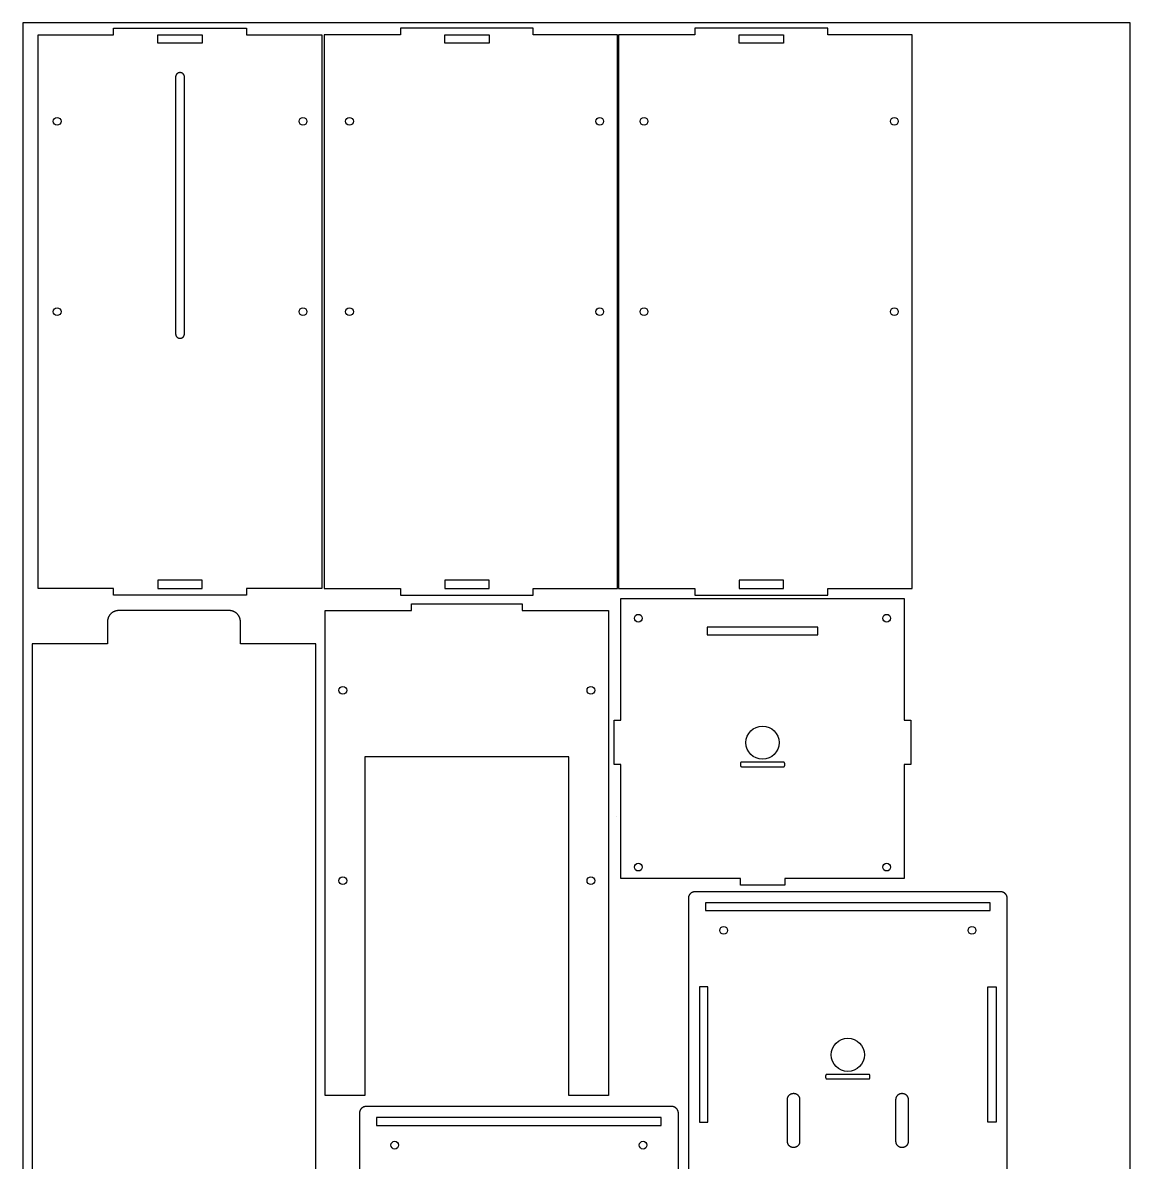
# Model space of a CAD drawing. Extents: x 401 to 901, y 2213 to 3013.
# Drawn here: x 401 to 901, y 2498 to 3013 of the extents above; entities that cross this region are included whole.
import ezdxf

# ---------------------------------------------------------------- set-up
doc = ezdxf.new("R2010")
doc.units = 0
doc.layers.add('CORTE_LASER$CORTE', color=7, linetype='CONTINUOUS')

msp = doc.modelspace()

# ---------------------------------------------------------------- linework, layer by layer
at = {"layer": 'CORTE_LASER$CORTE'}
for p, q in [((901, 3013), (401, 3013)), ((401, 3013), (401, 2213)), ((901, 2213), (901, 3013)), ((408, 2757.5), (408, 3007.5)), ((408, 3007.5), (442, 3007.5)), ((442, 3007.5), (442, 3010.5)), ((442, 3010.5), (502, 3010.5)), ((462, 3003.75), (462, 3007.5)), ((462, 3007.5), (482, 3007.5)), ((482, 3007.5), (482, 3003.75)), ((502, 3010.5), (502, 3007.5)), ((502, 3007.5), (536, 3007.5)), ((536, 3007.5), (536, 2757.5)), ((571.5, 3007.5), (537, 3007.5)), ((537, 3007.5), (537, 2757.5)), ((631.5, 3010.5), (571.5, 3010.5)), ((571.5, 3010.5), (571.5, 3007.5)), ((591.5, 3003.75), (591.5, 3007.5)), ((591.5, 3007.5), (611.5, 3007.5)), ((611.5, 3007.5), (611.5, 3003.75)), ((631.5, 3007.5), (631.5, 3010.5)), ((669.5, 3007.5), (631.5, 3007.5)), ((669.5, 2757.5), (669.5, 3007.5)), ((704.5, 3007.5), (670, 3007.5)), ((670, 3007.5), (670, 2757.5)), ((764.5, 3010.5), (704.5, 3010.5)), ((704.5, 3010.5), (704.5, 3007.5)), ((724.5, 3003.75), (724.5, 3007.5)), ((724.5, 3007.5), (744.5, 3007.5)), ((744.5, 3007.5), (744.5, 3003.75)), ((764.5, 3007.5), (764.5, 3010.5)), ((802.5, 3007.5), (764.5, 3007.5)), ((802.5, 2757.5), (802.5, 3007.5)), ((482, 3003.75), (462, 3003.75)), ((611.5, 3003.75), (591.5, 3003.75)), ((744.5, 3003.75), (724.5, 3003.75)), ((470.86, 2990.15), (470.82, 2990.12)), ((470.9, 2990.17), (470.86, 2990.15)), ((470.94, 2990.2), (470.9, 2990.17)), ((470.99, 2990.23), (470.94, 2990.2)), ((471.03, 2990.25), (470.99, 2990.23)), ((471.08, 2990.28), (471.03, 2990.25)), ((471.12, 2990.3), (471.08, 2990.28)), ((471.17, 2990.32), (471.12, 2990.3)), ((471.21, 2990.34), (471.17, 2990.32)), ((471.26, 2990.36), (471.21, 2990.34)), ((471.31, 2990.38), (471.26, 2990.36)), ((471.35, 2990.39), (471.31, 2990.38)), ((471.4, 2990.41), (471.35, 2990.39)), ((471.45, 2990.42), (471.4, 2990.41)), ((471.49, 2990.44), (471.45, 2990.42)), ((471.54, 2990.45), (471.49, 2990.44)), ((471.59, 2990.46), (471.54, 2990.45)), ((471.63, 2990.47), (471.59, 2990.46)), ((471.68, 2990.47), (471.63, 2990.47)), ((471.72, 2990.48), (471.68, 2990.47)), ((471.77, 2990.49), (471.72, 2990.48)), ((471.82, 2990.49), (471.77, 2990.49)), ((471.86, 2990.5), (471.82, 2990.49)), ((471.91, 2990.5), (471.86, 2990.5)), ((471.95, 2990.5), (471.91, 2990.5)), ((472, 2990.5), (471.95, 2990.5)), ((472.04, 2990.5), (472, 2990.5)), ((472.09, 2990.5), (472.04, 2990.5)), ((472.13, 2990.5), (472.09, 2990.5)), ((472.18, 2990.49), (472.13, 2990.5)), ((472.22, 2990.49), (472.18, 2990.49)), ((472.27, 2990.48), (472.22, 2990.49)), ((472.31, 2990.47), (472.27, 2990.48)), ((472.36, 2990.47), (472.31, 2990.47)), ((472.41, 2990.46), (472.36, 2990.47)), ((472.45, 2990.45), (472.41, 2990.46)), ((472.5, 2990.44), (472.45, 2990.45)), ((472.55, 2990.42), (472.5, 2990.44)), ((472.59, 2990.41), (472.55, 2990.42)), ((472.64, 2990.39), (472.59, 2990.41)), ((472.69, 2990.38), (472.64, 2990.39)), ((472.73, 2990.36), (472.69, 2990.38)), ((472.78, 2990.34), (472.73, 2990.36)), ((472.82, 2990.32), (472.78, 2990.34)), ((472.87, 2990.3), (472.82, 2990.32)), ((472.91, 2990.28), (472.87, 2990.3)), ((472.96, 2990.25), (472.91, 2990.28)), ((473, 2990.23), (472.96, 2990.25)), ((473.05, 2990.2), (473, 2990.23)), ((473.09, 2990.17), (473.05, 2990.2)), ((473.13, 2990.15), (473.09, 2990.17)), ((473.17, 2990.12), (473.13, 2990.15)), ((470.01, 2988.73), (470, 2988.68)), ((470, 2988.68), (470, 2988.63)), ((470, 2988.63), (470, 2988.59)), ((470, 2988.59), (470, 2988.54)), ((470, 2988.54), (470, 2988.5)), ((470, 2988.5), (470, 2872.5)), ((470.02, 2988.82), (470.01, 2988.77)), ((470.01, 2988.77), (470.01, 2988.73)), ((470.03, 2988.86), (470.02, 2988.82)), ((470.04, 2988.91), (470.03, 2988.86)), ((470.05, 2988.96), (470.04, 2988.91)), ((470.06, 2989), (470.05, 2988.96)), ((470.07, 2989.05), (470.06, 2989)), ((470.09, 2989.1), (470.07, 2989.05)), ((470.1, 2989.14), (470.09, 2989.1)), ((470.12, 2989.19), (470.1, 2989.14)), ((470.14, 2989.24), (470.12, 2989.19)), ((470.16, 2989.28), (470.14, 2989.24)), ((470.18, 2989.33), (470.16, 2989.28)), ((470.2, 2989.37), (470.18, 2989.33)), ((470.22, 2989.42), (470.2, 2989.37)), ((470.24, 2989.46), (470.22, 2989.42)), ((470.27, 2989.51), (470.24, 2989.46)), ((470.29, 2989.55), (470.27, 2989.51)), ((470.32, 2989.59), (470.29, 2989.55)), ((470.35, 2989.64), (470.32, 2989.59)), ((470.38, 2989.68), (470.35, 2989.64)), ((470.41, 2989.72), (470.38, 2989.68)), ((470.44, 2989.76), (470.41, 2989.72)), ((470.48, 2989.8), (470.44, 2989.76)), ((470.51, 2989.84), (470.48, 2989.8)), ((470.55, 2989.88), (470.51, 2989.84)), ((470.58, 2989.91), (470.55, 2989.88)), ((470.62, 2989.95), (470.58, 2989.91)), ((470.66, 2989.99), (470.62, 2989.95)), ((470.7, 2990.02), (470.66, 2989.99)), ((470.74, 2990.05), (470.7, 2990.02)), ((470.78, 2990.08), (470.74, 2990.05)), ((470.82, 2990.12), (470.78, 2990.08)), ((473.22, 2990.08), (473.17, 2990.12)), ((473.26, 2990.05), (473.22, 2990.08)), ((473.3, 2990.02), (473.26, 2990.05)), ((473.34, 2989.99), (473.3, 2990.02)), ((473.37, 2989.95), (473.34, 2989.99)), ((473.41, 2989.91), (473.37, 2989.95)), ((473.45, 2989.88), (473.41, 2989.91)), ((473.48, 2989.84), (473.45, 2989.88)), ((473.52, 2989.8), (473.48, 2989.84)), ((473.55, 2989.76), (473.52, 2989.8)), ((473.58, 2989.72), (473.55, 2989.76)), ((473.61, 2989.68), (473.58, 2989.72)), ((473.64, 2989.64), (473.61, 2989.68)), ((473.67, 2989.59), (473.64, 2989.64)), ((473.7, 2989.55), (473.67, 2989.59)), ((473.72, 2989.51), (473.7, 2989.55)), ((473.75, 2989.46), (473.72, 2989.51)), ((473.77, 2989.42), (473.75, 2989.46)), ((473.8, 2989.37), (473.77, 2989.42)), ((473.82, 2989.33), (473.8, 2989.37)), ((473.84, 2989.28), (473.82, 2989.33)), ((473.86, 2989.24), (473.84, 2989.28)), ((473.87, 2989.19), (473.86, 2989.24)), ((473.89, 2989.14), (473.87, 2989.19)), ((473.9, 2989.1), (473.89, 2989.14)), ((473.92, 2989.05), (473.9, 2989.1)), ((473.93, 2989), (473.92, 2989.05)), ((473.94, 2988.96), (473.93, 2989)), ((473.95, 2988.91), (473.94, 2988.96)), ((473.96, 2988.86), (473.95, 2988.91)), ((473.97, 2988.82), (473.96, 2988.86)), ((473.98, 2988.77), (473.97, 2988.82)), ((473.98, 2988.73), (473.98, 2988.77)), ((473.99, 2988.68), (473.98, 2988.73)), ((473.99, 2988.63), (473.99, 2988.68)), ((473.99, 2988.59), (473.99, 2988.63)), ((474, 2988.54), (473.99, 2988.59)), ((474, 2988.5), (474, 2988.54)), ((474, 2872.5), (474, 2988.5)), ((470, 2872.5), (470, 2872.46)), ((470, 2872.46), (470, 2872.41)), ((470, 2872.41), (470, 2872.37)), ((470, 2872.37), (470, 2872.32)), ((470, 2872.32), (470.01, 2872.27)), ((470.01, 2872.27), (470.01, 2872.23)), ((470.01, 2872.23), (470.02, 2872.18)), ((470.02, 2872.18), (470.03, 2872.14)), ((470.03, 2872.14), (470.04, 2872.09)), ((470.04, 2872.09), (470.05, 2872.04)), ((470.05, 2872.04), (470.06, 2872)), ((470.06, 2872), (470.07, 2871.95)), ((470.07, 2871.95), (470.09, 2871.9)), ((470.09, 2871.9), (470.1, 2871.86)), ((470.1, 2871.86), (470.12, 2871.81)), ((470.12, 2871.81), (470.14, 2871.76)), ((470.14, 2871.76), (470.16, 2871.72)), ((473.84, 2871.72), (473.86, 2871.76)), ((473.86, 2871.76), (473.87, 2871.81)), ((473.87, 2871.81), (473.89, 2871.86)), ((473.89, 2871.86), (473.9, 2871.9)), ((473.9, 2871.9), (473.92, 2871.95)), ((473.92, 2871.95), (473.93, 2872)), ((473.93, 2872), (473.94, 2872.04)), ((473.94, 2872.04), (473.95, 2872.09)), ((473.95, 2872.09), (473.96, 2872.14)), ((473.96, 2872.14), (473.97, 2872.18)), ((473.97, 2872.18), (473.98, 2872.23)), ((473.98, 2872.27), (473.99, 2872.32)), ((473.98, 2872.23), (473.98, 2872.27)), ((473.99, 2872.41), (474, 2872.46)), ((473.99, 2872.37), (473.99, 2872.41)), ((473.99, 2872.32), (473.99, 2872.37)), ((474, 2872.46), (474, 2872.5)), ((470.16, 2871.72), (470.18, 2871.67)), ((470.18, 2871.67), (470.2, 2871.63)), ((470.2, 2871.63), (470.22, 2871.58)), ((470.22, 2871.58), (470.24, 2871.54)), ((470.24, 2871.54), (470.27, 2871.49)), ((470.27, 2871.49), (470.29, 2871.45)), ((470.29, 2871.45), (470.32, 2871.41)), ((470.32, 2871.41), (470.35, 2871.36)), ((470.35, 2871.36), (470.38, 2871.32)), ((470.38, 2871.32), (470.41, 2871.28)), ((470.41, 2871.28), (470.44, 2871.24)), ((470.44, 2871.24), (470.48, 2871.2)), ((470.48, 2871.2), (470.51, 2871.16)), ((470.51, 2871.16), (470.55, 2871.12)), ((470.55, 2871.12), (470.58, 2871.09)), ((470.58, 2871.09), (470.62, 2871.05)), ((470.62, 2871.05), (470.66, 2871.01)), ((470.66, 2871.01), (470.7, 2870.98)), ((470.7, 2870.98), (470.74, 2870.95)), ((470.74, 2870.95), (470.78, 2870.92)), ((470.78, 2870.92), (470.82, 2870.88)), ((470.82, 2870.88), (470.86, 2870.85)), ((470.86, 2870.85), (470.9, 2870.83)), ((470.9, 2870.83), (470.94, 2870.8)), ((470.94, 2870.8), (470.99, 2870.77)), ((470.99, 2870.77), (471.03, 2870.75)), ((471.03, 2870.75), (471.08, 2870.72)), ((471.08, 2870.72), (471.12, 2870.7)), ((471.12, 2870.7), (471.17, 2870.68)), ((471.17, 2870.68), (471.21, 2870.66)), ((471.21, 2870.66), (471.26, 2870.64)), ((471.26, 2870.64), (471.31, 2870.62)), ((471.31, 2870.62), (471.35, 2870.61)), ((471.35, 2870.61), (471.4, 2870.59)), ((471.4, 2870.59), (471.45, 2870.58)), ((471.45, 2870.58), (471.49, 2870.56)), ((471.49, 2870.56), (471.54, 2870.55)), ((471.54, 2870.55), (471.59, 2870.54)), ((471.59, 2870.54), (471.63, 2870.53)), ((471.63, 2870.53), (471.68, 2870.53)), ((471.68, 2870.53), (471.72, 2870.52)), ((471.72, 2870.52), (471.77, 2870.51)), ((471.77, 2870.51), (471.82, 2870.51)), ((471.82, 2870.51), (471.86, 2870.5)), ((471.86, 2870.5), (471.91, 2870.5)), ((471.91, 2870.5), (471.95, 2870.5)), ((471.95, 2870.5), (472, 2870.5)), ((472, 2870.5), (472.04, 2870.5)), ((472.04, 2870.5), (472.09, 2870.5)), ((472.09, 2870.5), (472.13, 2870.5)), ((472.13, 2870.5), (472.18, 2870.51)), ((472.18, 2870.51), (472.22, 2870.51)), ((472.22, 2870.51), (472.27, 2870.52)), ((472.27, 2870.52), (472.31, 2870.53)), ((472.31, 2870.53), (472.36, 2870.53)), ((472.36, 2870.53), (472.41, 2870.54)), ((472.41, 2870.54), (472.45, 2870.55)), ((472.45, 2870.55), (472.5, 2870.56)), ((472.5, 2870.56), (472.55, 2870.58)), ((472.55, 2870.58), (472.59, 2870.59)), ((472.59, 2870.59), (472.64, 2870.61)), ((472.64, 2870.61), (472.69, 2870.62)), ((472.69, 2870.62), (472.73, 2870.64)), ((472.73, 2870.64), (472.78, 2870.66)), ((472.78, 2870.66), (472.82, 2870.68)), ((472.82, 2870.68), (472.87, 2870.7)), ((472.87, 2870.7), (472.91, 2870.72)), ((472.91, 2870.72), (472.96, 2870.75)), ((472.96, 2870.75), (473, 2870.77)), ((473, 2870.77), (473.05, 2870.8)), ((473.05, 2870.8), (473.09, 2870.83)), ((473.09, 2870.83), (473.13, 2870.85)), ((473.13, 2870.85), (473.17, 2870.88)), ((473.17, 2870.88), (473.22, 2870.92)), ((473.22, 2870.92), (473.26, 2870.95)), ((473.26, 2870.95), (473.3, 2870.98)), ((473.3, 2870.98), (473.34, 2871.01)), ((473.34, 2871.01), (473.37, 2871.05)), ((473.37, 2871.05), (473.41, 2871.09)), ((473.41, 2871.09), (473.45, 2871.12)), ((473.45, 2871.12), (473.48, 2871.16)), ((473.48, 2871.16), (473.52, 2871.2)), ((473.52, 2871.2), (473.55, 2871.24)), ((473.55, 2871.24), (473.58, 2871.28)), ((473.58, 2871.28), (473.61, 2871.32)), ((473.61, 2871.32), (473.64, 2871.36)), ((473.64, 2871.36), (473.67, 2871.41)), ((473.67, 2871.41), (473.7, 2871.45)), ((473.7, 2871.45), (473.72, 2871.49)), ((473.72, 2871.49), (473.75, 2871.54)), ((473.75, 2871.54), (473.77, 2871.58)), ((473.77, 2871.58), (473.8, 2871.63)), ((473.8, 2871.63), (473.82, 2871.67)), ((473.82, 2871.67), (473.84, 2871.72)), ((462, 2761.25), (462, 2757.5)), ((482, 2761.25), (462, 2761.25)), ((482, 2757.5), (482, 2761.25)), ((611.5, 2761.25), (591.5, 2761.25)), ((591.5, 2761.25), (591.5, 2757.5)), ((611.5, 2757.5), (611.5, 2761.25)), ((744.5, 2761.25), (724.5, 2761.25)), ((724.5, 2761.25), (724.5, 2757.5)), ((744.5, 2757.5), (744.5, 2761.25)), ((442, 2757.5), (408, 2757.5)), ((442, 2754.5), (442, 2757.5)), ((502, 2754.5), (442, 2754.5)), ((462, 2757.5), (482, 2757.5)), ((536, 2757.5), (502, 2757.5)), ((502, 2757.5), (502, 2754.5)), ((537, 2757.5), (571.5, 2757.5)), ((571.5, 2757.5), (571.5, 2754.5)), ((571.5, 2754.5), (631.5, 2754.5)), ((591.5, 2757.5), (611.5, 2757.5)), ((631.5, 2754.5), (631.5, 2757.5)), ((631.5, 2757.5), (669.5, 2757.5)), ((670, 2757.5), (704.5, 2757.5)), ((704.5, 2757.5), (704.5, 2754.5)), ((704.5, 2754.5), (764.5, 2754.5)), ((724.5, 2757.5), (744.5, 2757.5)), ((764.5, 2754.5), (764.5, 2757.5)), ((764.5, 2757.5), (802.5, 2757.5)), ((576.5, 2747.5), (576.5, 2750.5)), ((576.5, 2750.5), (626.5, 2750.5)), ((626.5, 2750.5), (626.5, 2747.5)), ((671, 2698), (671, 2753)), ((671, 2753), (799, 2753)), ((799, 2753), (799, 2698)), ((439.3, 2743.18), (439.28, 2743.06)), ((439.31, 2743.29), (439.3, 2743.18)), ((439.33, 2743.41), (439.31, 2743.29)), ((439.36, 2743.53), (439.33, 2743.41)), ((439.38, 2743.64), (439.36, 2743.53)), ((439.41, 2743.76), (439.38, 2743.64)), ((439.44, 2743.88), (439.41, 2743.76)), ((439.48, 2743.99), (439.44, 2743.88)), ((439.52, 2744.11), (439.48, 2743.99)), ((439.56, 2744.22), (439.52, 2744.11)), ((439.6, 2744.34), (439.56, 2744.22)), ((439.65, 2744.46), (439.6, 2744.34)), ((439.7, 2744.57), (439.65, 2744.46)), ((439.75, 2744.68), (439.7, 2744.57)), ((439.81, 2744.8), (439.75, 2744.68)), ((439.87, 2744.91), (439.81, 2744.8)), ((439.93, 2745.02), (439.87, 2744.91)), ((440, 2745.13), (439.93, 2745.02)), ((440.07, 2745.24), (440, 2745.13)), ((440.14, 2745.34), (440.07, 2745.24)), ((440.21, 2745.45), (440.14, 2745.34)), ((440.29, 2745.55), (440.21, 2745.45)), ((440.37, 2745.65), (440.29, 2745.55)), ((440.45, 2745.75), (440.37, 2745.65)), ((440.54, 2745.85), (440.45, 2745.75)), ((440.62, 2745.94), (440.54, 2745.85)), ((440.71, 2746.04), (440.62, 2745.94)), ((440.81, 2746.13), (440.71, 2746.04)), ((440.9, 2746.21), (440.81, 2746.13)), ((441, 2746.3), (440.9, 2746.21)), ((441.1, 2746.38), (441, 2746.3)), ((441.2, 2746.46), (441.1, 2746.38)), ((441.3, 2746.54), (441.2, 2746.46)), ((441.41, 2746.61), (441.3, 2746.54)), ((441.51, 2746.68), (441.41, 2746.61)), ((441.62, 2746.75), (441.51, 2746.68)), ((441.73, 2746.82), (441.62, 2746.75)), ((441.84, 2746.88), (441.73, 2746.82)), ((441.95, 2746.94), (441.84, 2746.88)), ((442.07, 2747), (441.95, 2746.94)), ((442.18, 2747.05), (442.07, 2747)), ((442.29, 2747.1), (442.18, 2747.05)), ((442.41, 2747.15), (442.29, 2747.1)), ((442.53, 2747.19), (442.41, 2747.15)), ((442.64, 2747.23), (442.53, 2747.19)), ((442.76, 2747.27), (442.64, 2747.23)), ((442.87, 2747.31), (442.76, 2747.27)), ((442.99, 2747.34), (442.87, 2747.31)), ((443.11, 2747.37), (442.99, 2747.34)), ((443.22, 2747.39), (443.11, 2747.37)), ((443.34, 2747.42), (443.22, 2747.39)), ((443.46, 2747.44), (443.34, 2747.42)), ((443.57, 2747.45), (443.46, 2747.44)), ((443.69, 2747.47), (443.57, 2747.45)), ((443.8, 2747.48), (443.69, 2747.47)), ((443.91, 2747.49), (443.8, 2747.48)), ((444.03, 2747.5), (443.91, 2747.49)), ((444.14, 2747.5), (444.03, 2747.5)), ((444.25, 2747.5), (444.14, 2747.5)), ((494.25, 2747.5), (444.25, 2747.5)), ((494.36, 2747.5), (494.25, 2747.5)), ((494.47, 2747.5), (494.36, 2747.5)), ((494.59, 2747.49), (494.47, 2747.5)), ((494.7, 2747.48), (494.59, 2747.49)), ((494.81, 2747.47), (494.7, 2747.48)), ((494.93, 2747.45), (494.81, 2747.47)), ((495.04, 2747.44), (494.93, 2747.45)), ((495.16, 2747.42), (495.04, 2747.44)), ((495.28, 2747.39), (495.16, 2747.42)), ((495.39, 2747.37), (495.28, 2747.39)), ((495.51, 2747.34), (495.39, 2747.37)), ((495.63, 2747.31), (495.51, 2747.34)), ((495.74, 2747.27), (495.63, 2747.31)), ((495.86, 2747.23), (495.74, 2747.27)), ((495.98, 2747.19), (495.86, 2747.23)), ((496.09, 2747.15), (495.98, 2747.19)), ((496.21, 2747.1), (496.09, 2747.15)), ((496.32, 2747.05), (496.21, 2747.1)), ((496.43, 2747), (496.32, 2747.05)), ((496.55, 2746.94), (496.43, 2747)), ((496.66, 2746.88), (496.55, 2746.94)), ((496.77, 2746.82), (496.66, 2746.88)), ((496.88, 2746.75), (496.77, 2746.82)), ((496.99, 2746.68), (496.88, 2746.75)), ((497.09, 2746.61), (496.99, 2746.68)), ((497.2, 2746.54), (497.09, 2746.61)), ((497.3, 2746.46), (497.2, 2746.54)), ((497.4, 2746.38), (497.3, 2746.46)), ((497.5, 2746.3), (497.4, 2746.38)), ((497.6, 2746.21), (497.5, 2746.3)), ((497.69, 2746.13), (497.6, 2746.21)), ((497.79, 2746.04), (497.69, 2746.13)), ((497.88, 2745.94), (497.79, 2746.04)), ((497.96, 2745.85), (497.88, 2745.94)), ((498.05, 2745.75), (497.96, 2745.85)), ((498.13, 2745.65), (498.05, 2745.75)), ((498.21, 2745.55), (498.13, 2745.65)), ((498.29, 2745.45), (498.21, 2745.55)), ((498.36, 2745.34), (498.29, 2745.45)), ((498.44, 2745.24), (498.36, 2745.34)), ((498.5, 2745.13), (498.44, 2745.24)), ((498.57, 2745.02), (498.5, 2745.13)), ((498.63, 2744.91), (498.57, 2745.02)), ((498.69, 2744.8), (498.63, 2744.91)), ((498.75, 2744.68), (498.69, 2744.8)), ((498.8, 2744.57), (498.75, 2744.68)), ((498.85, 2744.46), (498.8, 2744.57)), ((498.9, 2744.34), (498.85, 2744.46)), ((498.94, 2744.22), (498.9, 2744.34)), ((498.98, 2744.11), (498.94, 2744.22)), ((499.02, 2743.99), (498.98, 2744.11)), ((499.06, 2743.88), (499.02, 2743.99)), ((499.09, 2743.76), (499.06, 2743.88)), ((499.12, 2743.64), (499.09, 2743.76)), ((499.14, 2743.53), (499.12, 2743.64)), ((499.17, 2743.41), (499.14, 2743.53)), ((499.19, 2743.29), (499.17, 2743.41)), ((499.2, 2743.18), (499.19, 2743.29)), ((499.22, 2743.06), (499.2, 2743.18)), ((537.5, 2528.5), (537.5, 2747.5)), ((537.5, 2747.5), (576.5, 2747.5)), ((626.5, 2747.5), (665.5, 2747.5)), ((665.5, 2747.5), (665.5, 2528.5)), ((439.26, 2742.72), (439.25, 2742.61)), ((439.25, 2742.61), (439.25, 2742.5)), ((439.25, 2742.5), (439.25, 2732.5)), ((439.27, 2742.95), (439.26, 2742.84)), ((439.26, 2742.84), (439.26, 2742.72)), ((439.28, 2743.06), (439.27, 2742.95)), ((499.23, 2742.95), (499.22, 2743.06)), ((499.24, 2742.84), (499.23, 2742.95)), ((499.25, 2742.72), (499.24, 2742.84)), ((499.25, 2742.61), (499.25, 2742.72)), ((499.25, 2742.5), (499.25, 2742.61)), ((499.25, 2732.5), (499.25, 2742.5)), ((760, 2740), (710, 2740)), ((710, 2740), (710, 2736.5)), ((760, 2736.5), (760, 2740)), ((710, 2736.5), (760, 2736.5)), ((439.25, 2732.5), (405.25, 2732.5)), ((405.25, 2732.5), (405.25, 2473.5)), ((533.25, 2732.5), (499.25, 2732.5)), ((533.25, 2473.5), (533.25, 2732.5)), ((668, 2678), (668, 2698)), ((668, 2698), (671, 2698)), ((799, 2698), (802, 2698)), ((802, 2698), (802, 2678)), ((555.5, 2681.5), (555.5, 2528.5)), ((647.5, 2681.5), (555.5, 2681.5)), ((647.5, 2528.5), (647.5, 2681.5)), ((671, 2678), (668, 2678)), ((671, 2626.5), (671, 2678)), ((802, 2678), (799, 2678)), ((799, 2678), (799, 2626.5)), ((725, 2626.5), (671, 2626.5)), ((725, 2623.5), (725, 2626.5)), ((799, 2626.5), (745, 2626.5)), ((745, 2626.5), (745, 2623.5)), ((745, 2623.5), (725, 2623.5)), ((837.75, 2615.5), (709.25, 2615.5)), ((709.25, 2615.5), (709.25, 2612)), ((837.75, 2612), (837.75, 2615.5)), ((709.25, 2612), (837.75, 2612)), ((710.25, 2577.5), (706.5, 2577.5)), ((706.5, 2577.5), (706.5, 2516.5)), ((710.25, 2516.5), (710.25, 2577.5)), ((836.74, 2516.5), (836.74, 2577.5)), ((836.74, 2577.5), (840.49, 2577.5)), ((840.49, 2577.5), (840.49, 2516.5)), ((555.5, 2528.5), (537.5, 2528.5)), ((665.5, 2528.5), (647.5, 2528.5)), ((553.3, 2521.81), (553.27, 2521.74)), ((553.34, 2521.88), (553.3, 2521.81)), ((553.37, 2521.94), (553.34, 2521.88)), ((553.41, 2522.01), (553.37, 2521.94)), ((553.45, 2522.08), (553.41, 2522.01)), ((553.49, 2522.14), (553.45, 2522.08)), ((553.53, 2522.21), (553.49, 2522.14)), ((553.58, 2522.27), (553.53, 2522.21)), ((553.62, 2522.33), (553.58, 2522.27)), ((553.67, 2522.39), (553.62, 2522.33)), ((553.72, 2522.45), (553.67, 2522.39)), ((553.77, 2522.51), (553.72, 2522.45)), ((553.82, 2522.57), (553.77, 2522.51)), ((553.88, 2522.62), (553.82, 2522.57)), ((553.93, 2522.68), (553.88, 2522.62)), ((553.99, 2522.73), (553.93, 2522.68)), ((554.05, 2522.78), (553.99, 2522.73)), ((554.11, 2522.83), (554.05, 2522.78)), ((554.17, 2522.88), (554.11, 2522.83)), ((554.23, 2522.92), (554.17, 2522.88)), ((554.29, 2522.97), (554.23, 2522.92)), ((554.36, 2523.01), (554.29, 2522.97)), ((554.42, 2523.05), (554.36, 2523.01)), ((554.49, 2523.09), (554.42, 2523.05)), ((554.56, 2523.13), (554.49, 2523.09)), ((554.62, 2523.16), (554.56, 2523.13)), ((554.69, 2523.2), (554.62, 2523.16)), ((554.76, 2523.23), (554.69, 2523.2)), ((554.83, 2523.26), (554.76, 2523.23)), ((554.9, 2523.29), (554.83, 2523.26)), ((554.97, 2523.32), (554.9, 2523.29)), ((555.03, 2523.34), (554.97, 2523.32)), ((555.1, 2523.36), (555.03, 2523.34)), ((555.17, 2523.38), (555.1, 2523.36)), ((555.24, 2523.4), (555.17, 2523.38)), ((555.31, 2523.42), (555.24, 2523.4)), ((555.38, 2523.44), (555.31, 2523.42)), ((555.45, 2523.45), (555.38, 2523.44)), ((555.52, 2523.46), (555.45, 2523.45)), ((555.59, 2523.47), (555.52, 2523.46)), ((555.66, 2523.48), (555.59, 2523.47)), ((555.73, 2523.49), (555.66, 2523.48)), ((555.8, 2523.49), (555.73, 2523.49)), ((555.87, 2523.5), (555.8, 2523.49)), ((555.93, 2523.5), (555.87, 2523.5)), ((556, 2523.5), (555.93, 2523.5)), ((694, 2523.5), (556, 2523.5)), ((694.07, 2523.5), (694, 2523.5)), ((694.13, 2523.5), (694.07, 2523.5)), ((694.2, 2523.49), (694.13, 2523.5)), ((694.27, 2523.49), (694.2, 2523.49)), ((694.34, 2523.48), (694.27, 2523.49)), ((694.41, 2523.47), (694.34, 2523.48)), ((694.48, 2523.46), (694.41, 2523.47)), ((694.55, 2523.45), (694.48, 2523.46)), ((694.62, 2523.44), (694.55, 2523.45)), ((694.69, 2523.42), (694.62, 2523.44)), ((694.76, 2523.4), (694.69, 2523.42)), ((694.83, 2523.38), (694.76, 2523.4)), ((694.9, 2523.36), (694.83, 2523.38)), ((694.97, 2523.34), (694.9, 2523.36)), ((695.03, 2523.32), (694.97, 2523.34)), ((695.1, 2523.29), (695.03, 2523.32)), ((695.17, 2523.26), (695.1, 2523.29)), ((695.24, 2523.23), (695.17, 2523.26)), ((695.31, 2523.2), (695.24, 2523.23)), ((695.38, 2523.16), (695.31, 2523.2)), ((695.44, 2523.13), (695.38, 2523.16)), ((695.51, 2523.09), (695.44, 2523.13)), ((695.58, 2523.05), (695.51, 2523.09)), ((695.64, 2523.01), (695.58, 2523.05)), ((695.71, 2522.97), (695.64, 2523.01)), ((695.77, 2522.92), (695.71, 2522.97)), ((695.83, 2522.88), (695.77, 2522.92)), ((695.89, 2522.83), (695.83, 2522.88)), ((695.95, 2522.78), (695.89, 2522.83)), ((696.01, 2522.73), (695.95, 2522.78)), ((696.07, 2522.68), (696.01, 2522.73)), ((696.12, 2522.62), (696.07, 2522.68)), ((696.18, 2522.57), (696.12, 2522.62)), ((696.23, 2522.51), (696.18, 2522.57)), ((696.28, 2522.45), (696.23, 2522.51)), ((696.33, 2522.39), (696.28, 2522.45)), ((696.38, 2522.33), (696.33, 2522.39)), ((696.42, 2522.27), (696.38, 2522.33)), ((696.47, 2522.21), (696.42, 2522.27)), ((696.51, 2522.14), (696.47, 2522.21)), ((696.55, 2522.08), (696.51, 2522.14)), ((696.59, 2522.01), (696.55, 2522.08)), ((696.63, 2521.94), (696.59, 2522.01)), ((696.66, 2521.88), (696.63, 2521.94)), ((696.7, 2521.81), (696.66, 2521.88)), ((696.73, 2521.74), (696.7, 2521.81)), ((553.01, 2520.7), (553, 2520.63)), ((553, 2520.63), (553, 2520.57)), ((553, 2520.57), (553, 2520.5)), ((553, 2520.5), (553, 2383)), ((553.02, 2520.84), (553.01, 2520.77)), ((553.01, 2520.77), (553.01, 2520.7)), ((553.03, 2520.91), (553.02, 2520.84)), ((553.04, 2520.98), (553.03, 2520.91)), ((553.05, 2521.05), (553.04, 2520.98)), ((553.06, 2521.12), (553.05, 2521.05)), ((553.08, 2521.19), (553.06, 2521.12)), ((553.1, 2521.26), (553.08, 2521.19)), ((553.12, 2521.33), (553.1, 2521.26)), ((553.14, 2521.4), (553.12, 2521.33)), ((553.16, 2521.47), (553.14, 2521.4)), ((553.18, 2521.53), (553.16, 2521.47)), ((553.21, 2521.6), (553.18, 2521.53)), ((553.24, 2521.67), (553.21, 2521.6)), ((553.27, 2521.74), (553.24, 2521.67)), ((689.25, 2518.5), (560.75, 2518.5)), ((560.75, 2518.5), (560.75, 2515)), ((689.25, 2515), (689.25, 2518.5)), ((696.76, 2521.67), (696.73, 2521.74)), ((696.79, 2521.6), (696.76, 2521.67)), ((696.82, 2521.53), (696.79, 2521.6)), ((696.84, 2521.47), (696.82, 2521.53)), ((696.86, 2521.4), (696.84, 2521.47)), ((696.88, 2521.33), (696.86, 2521.4)), ((696.9, 2521.26), (696.88, 2521.33)), ((696.92, 2521.19), (696.9, 2521.26)), ((696.94, 2521.12), (696.92, 2521.19)), ((696.95, 2521.05), (696.94, 2521.12)), ((696.96, 2520.98), (696.95, 2521.05)), ((696.97, 2520.91), (696.96, 2520.98)), ((696.98, 2520.84), (696.97, 2520.91)), ((696.99, 2520.77), (696.98, 2520.84)), ((696.99, 2520.7), (696.99, 2520.77)), ((697, 2520.63), (696.99, 2520.7)), ((697, 2520.57), (697, 2520.63)), ((697, 2520.5), (697, 2520.57)), ((697, 2383), (697, 2520.5)), ((560.75, 2515), (689.25, 2515)), ((706.5, 2516.5), (710.25, 2516.5)), ((840.49, 2516.5), (836.74, 2516.5))]:
    msp.add_line(p, q, dxfattribs=at)
for points in [[(725, 2677.5), (725, 2677.48), (725, 2677.47), (725, 2677.45), (725, 2677.43), (725.01, 2677.42), (725.01, 2677.4), (725.01, 2677.38), (725.02, 2677.37), (725.02, 2677.35), (725.03, 2677.33), (725.03, 2677.32), (725.04, 2677.3), (725.05, 2677.29), (725.06, 2677.27), (725.06, 2677.25), (725.07, 2677.24), (725.08, 2677.23), (725.09, 2677.21), (725.1, 2677.2), (725.11, 2677.18), (725.12, 2677.17), (725.13, 2677.16), (725.15, 2677.15), (725.16, 2677.13), (725.17, 2677.12), (725.18, 2677.11), (725.2, 2677.1), (725.21, 2677.09), (725.23, 2677.08), (725.24, 2677.07), (725.25, 2677.06), (725.27, 2677.06), (725.29, 2677.05), (725.3, 2677.04), (725.32, 2677.03), (725.33, 2677.03), (725.35, 2677.02), (725.37, 2677.02), (725.38, 2677.01), (725.4, 2677.01), (725.42, 2677.01), (725.43, 2677), (725.45, 2677), (725.47, 2677), (725.48, 2677), (725.5, 2677), (744.5, 2677), (744.52, 2677), (744.53, 2677), (744.55, 2677), (744.57, 2677), (744.58, 2677.01), (744.6, 2677.01), (744.62, 2677.01), (744.63, 2677.02), (744.65, 2677.02), (744.67, 2677.03), (744.68, 2677.03), (744.7, 2677.04), (744.71, 2677.05), (744.73, 2677.06), (744.75, 2677.06), (744.76, 2677.07), (744.77, 2677.08), (744.79, 2677.09), (744.8, 2677.1), (744.82, 2677.11), (744.83, 2677.12), (744.84, 2677.13), (744.85, 2677.15), (744.87, 2677.16), (744.88, 2677.17), (744.89, 2677.18), (744.9, 2677.2), (744.91, 2677.21), (744.92, 2677.23), (744.93, 2677.24), (744.94, 2677.25), (744.94, 2677.27), (744.95, 2677.29), (744.96, 2677.3), (744.97, 2677.32), (744.97, 2677.33), (744.98, 2677.35), (744.98, 2677.37), (744.99, 2677.38), (744.99, 2677.4), (744.99, 2677.42), (745, 2677.43), (745, 2677.45), (745, 2677.47), (745, 2677.48), (745, 2677.5), (745, 2678.5), (745, 2678.52), (745, 2678.53), (745, 2678.55), (745, 2678.57), (744.99, 2678.58), (744.99, 2678.6), (744.99, 2678.62), (744.98, 2678.63), (744.98, 2678.65), (744.97, 2678.67), (744.97, 2678.68), (744.96, 2678.7), (744.95, 2678.71), (744.94, 2678.73), (744.94, 2678.75), (744.93, 2678.76), (744.92, 2678.77), (744.91, 2678.79), (744.9, 2678.8), (744.89, 2678.82), (744.88, 2678.83), (744.87, 2678.84), (744.85, 2678.85), (744.84, 2678.87), (744.83, 2678.88), (744.82, 2678.89), (744.8, 2678.9), (744.79, 2678.91), (744.77, 2678.92), (744.76, 2678.93), (744.75, 2678.94), (744.73, 2678.94), (744.71, 2678.95), (744.7, 2678.96), (744.68, 2678.97), (744.67, 2678.97), (744.65, 2678.98), (744.63, 2678.98), (744.62, 2678.99), (744.6, 2678.99), (744.58, 2678.99), (744.57, 2679), (744.55, 2679), (744.53, 2679), (744.52, 2679), (744.5, 2679), (725.5, 2679), (725.48, 2679), (725.47, 2679), (725.45, 2679), (725.43, 2679), (725.42, 2678.99), (725.4, 2678.99), (725.38, 2678.99), (725.37, 2678.98), (725.35, 2678.98), (725.33, 2678.97), (725.32, 2678.97), (725.3, 2678.96), (725.29, 2678.95), (725.27, 2678.94), (725.25, 2678.94), (725.24, 2678.93), (725.23, 2678.92), (725.21, 2678.91), (725.2, 2678.9), (725.18, 2678.89), (725.17, 2678.88), (725.16, 2678.87), (725.15, 2678.85), (725.13, 2678.84), (725.12, 2678.83), (725.11, 2678.82), (725.1, 2678.8), (725.09, 2678.79), (725.08, 2678.77), (725.07, 2678.76), (725.06, 2678.75), (725.06, 2678.73), (725.05, 2678.71), (725.04, 2678.7), (725.03, 2678.68), (725.03, 2678.67), (725.02, 2678.65), (725.02, 2678.63), (725.01, 2678.62), (725.01, 2678.6), (725.01, 2678.58), (725, 2678.57), (725, 2678.55), (725, 2678.53), (725, 2678.52), (725, 2678.5)], [(763.5, 2536.5), (763.5, 2536.48), (763.5, 2536.47), (763.5, 2536.45), (763.5, 2536.43), (763.51, 2536.42), (763.51, 2536.4), (763.51, 2536.38), (763.52, 2536.37), (763.52, 2536.35), (763.53, 2536.33), (763.53, 2536.32), (763.54, 2536.3), (763.55, 2536.29), (763.56, 2536.27), (763.56, 2536.25), (763.57, 2536.24), (763.58, 2536.23), (763.59, 2536.21), (763.6, 2536.2), (763.61, 2536.18), (763.62, 2536.17), (763.63, 2536.16), (763.65, 2536.15), (763.66, 2536.13), (763.67, 2536.12), (763.68, 2536.11), (763.7, 2536.1), (763.71, 2536.09), (763.73, 2536.08), (763.74, 2536.07), (763.75, 2536.06), (763.77, 2536.06), (763.79, 2536.05), (763.8, 2536.04), (763.82, 2536.03), (763.83, 2536.03), (763.85, 2536.02), (763.87, 2536.02), (763.88, 2536.01), (763.9, 2536.01), (763.92, 2536.01), (763.93, 2536), (763.95, 2536), (763.97, 2536), (763.98, 2536), (764, 2536), (783, 2536), (783.02, 2536), (783.03, 2536), (783.05, 2536), (783.07, 2536), (783.08, 2536.01), (783.1, 2536.01), (783.12, 2536.01), (783.13, 2536.02), (783.15, 2536.02), (783.17, 2536.03), (783.18, 2536.03), (783.2, 2536.04), (783.21, 2536.05), (783.23, 2536.06), (783.25, 2536.06), (783.26, 2536.07), (783.27, 2536.08), (783.29, 2536.09), (783.3, 2536.1), (783.32, 2536.11), (783.33, 2536.12), (783.34, 2536.13), (783.35, 2536.15), (783.37, 2536.16), (783.38, 2536.17), (783.39, 2536.18), (783.4, 2536.2), (783.41, 2536.21), (783.42, 2536.23), (783.43, 2536.24), (783.44, 2536.25), (783.44, 2536.27), (783.45, 2536.29), (783.46, 2536.3), (783.47, 2536.32), (783.47, 2536.33), (783.48, 2536.35), (783.48, 2536.37), (783.49, 2536.38), (783.49, 2536.4), (783.49, 2536.42), (783.5, 2536.43), (783.5, 2536.45), (783.5, 2536.47), (783.5, 2536.48), (783.5, 2536.5), (783.5, 2537.5), (783.5, 2537.52), (783.5, 2537.53), (783.5, 2537.55), (783.5, 2537.57), (783.49, 2537.58), (783.49, 2537.6), (783.49, 2537.62), (783.48, 2537.63), (783.48, 2537.65), (783.47, 2537.67), (783.47, 2537.68), (783.46, 2537.7), (783.45, 2537.71), (783.44, 2537.73), (783.44, 2537.75), (783.43, 2537.76), (783.42, 2537.77), (783.41, 2537.79), (783.4, 2537.8), (783.39, 2537.82), (783.38, 2537.83), (783.37, 2537.84), (783.35, 2537.85), (783.34, 2537.87), (783.33, 2537.88), (783.32, 2537.89), (783.3, 2537.9), (783.29, 2537.91), (783.27, 2537.92), (783.26, 2537.93), (783.25, 2537.94), (783.23, 2537.94), (783.21, 2537.95), (783.2, 2537.96), (783.18, 2537.97), (783.17, 2537.97), (783.15, 2537.98), (783.13, 2537.98), (783.12, 2537.99), (783.1, 2537.99), (783.08, 2537.99), (783.07, 2538), (783.05, 2538), (783.03, 2538), (783.02, 2538), (783, 2538), (764, 2538), (763.98, 2538), (763.97, 2538), (763.95, 2538), (763.93, 2538), (763.92, 2537.99), (763.9, 2537.99), (763.88, 2537.99), (763.87, 2537.98), (763.85, 2537.98), (763.83, 2537.97), (763.82, 2537.97), (763.8, 2537.96), (763.79, 2537.95), (763.77, 2537.94), (763.75, 2537.94), (763.74, 2537.93), (763.73, 2537.92), (763.71, 2537.91), (763.7, 2537.9), (763.68, 2537.89), (763.67, 2537.88), (763.66, 2537.87), (763.65, 2537.85), (763.63, 2537.84), (763.62, 2537.83), (763.61, 2537.82), (763.6, 2537.8), (763.59, 2537.79), (763.58, 2537.77), (763.57, 2537.76), (763.56, 2537.75), (763.56, 2537.73), (763.55, 2537.71), (763.54, 2537.7), (763.53, 2537.68), (763.53, 2537.67), (763.52, 2537.65), (763.52, 2537.63), (763.51, 2537.62), (763.51, 2537.6), (763.51, 2537.58), (763.5, 2537.57), (763.5, 2537.55), (763.5, 2537.53), (763.5, 2537.52), (763.5, 2537.5)], [(751.75, 2507.71), (751.75, 2507.62), (751.74, 2507.52), (751.74, 2507.43), (751.72, 2507.33), (751.71, 2507.24), (751.69, 2507.15), (751.67, 2507.05), (751.65, 2506.96), (751.62, 2506.87), (751.59, 2506.78), (751.55, 2506.69), (751.52, 2506.61), (751.48, 2506.52), (751.44, 2506.43), (751.39, 2506.35), (751.34, 2506.27), (751.29, 2506.19), (751.24, 2506.11), (751.18, 2506.03), (751.12, 2505.96), (751.06, 2505.89), (750.99, 2505.82), (750.93, 2505.75), (750.86, 2505.69), (750.79, 2505.62), (750.71, 2505.56), (750.64, 2505.5), (750.56, 2505.45), (750.48, 2505.4), (750.4, 2505.35), (750.32, 2505.3), (750.24, 2505.26), (750.15, 2505.21), (750.06, 2505.18), (749.98, 2505.14), (749.89, 2505.11), (749.8, 2505.08), (749.7, 2505.05), (749.61, 2505.03), (749.52, 2505.01), (749.43, 2505), (749.33, 2504.98), (749.24, 2504.97), (749.14, 2504.97), (749.05, 2504.96), (748.95, 2504.96), (748.86, 2504.97), (748.76, 2504.97), (748.67, 2504.98), (748.57, 2505), (748.48, 2505.01), (748.39, 2505.03), (748.3, 2505.05), (748.2, 2505.08), (748.11, 2505.11), (748.02, 2505.14), (747.94, 2505.18), (747.85, 2505.21), (747.76, 2505.26), (747.68, 2505.3), (747.6, 2505.35), (747.52, 2505.4), (747.44, 2505.45), (747.36, 2505.5), (747.29, 2505.56), (747.21, 2505.62), (747.14, 2505.69), (747.07, 2505.75), (747.01, 2505.82), (746.94, 2505.89), (746.88, 2505.96), (746.82, 2506.03), (746.76, 2506.11), (746.71, 2506.19), (746.66, 2506.27), (746.61, 2506.35), (746.56, 2506.43), (746.52, 2506.52), (746.48, 2506.61), (746.45, 2506.69), (746.41, 2506.78), (746.38, 2506.87), (746.35, 2506.96), (746.33, 2507.05), (746.31, 2507.15), (746.29, 2507.24), (746.28, 2507.33), (746.26, 2507.43), (746.26, 2507.52), (746.25, 2507.62), (746.25, 2507.71), (746.25, 2526.71), (746.25, 2526.81), (746.26, 2526.9), (746.26, 2527), (746.28, 2527.09), (746.29, 2527.18), (746.31, 2527.28), (746.33, 2527.37), (746.35, 2527.46), (746.38, 2527.55), (746.41, 2527.64), (746.45, 2527.73), (746.48, 2527.82), (746.52, 2527.91), (746.56, 2527.99), (746.61, 2528.07), (746.66, 2528.15), (746.71, 2528.23), (746.76, 2528.31), (746.82, 2528.39), (746.88, 2528.46), (746.94, 2528.54), (747.01, 2528.61), (747.07, 2528.67), (747.14, 2528.74), (747.21, 2528.8), (747.29, 2528.86), (747.36, 2528.92), (747.44, 2528.98), (747.52, 2529.03), (747.6, 2529.08), (747.68, 2529.12), (747.76, 2529.17), (747.85, 2529.21), (747.94, 2529.25), (748.02, 2529.28), (748.11, 2529.32), (748.2, 2529.34), (748.3, 2529.37), (748.39, 2529.39), (748.48, 2529.41), (748.57, 2529.43), (748.67, 2529.44), (748.76, 2529.45), (748.86, 2529.46), (748.95, 2529.46), (749.05, 2529.46), (749.14, 2529.46), (749.24, 2529.45), (749.33, 2529.44), (749.43, 2529.43), (749.52, 2529.41), (749.61, 2529.39), (749.7, 2529.37), (749.8, 2529.34), (749.89, 2529.32), (749.98, 2529.28), (750.06, 2529.25), (750.15, 2529.21), (750.24, 2529.17), (750.32, 2529.12), (750.4, 2529.08), (750.48, 2529.03), (750.56, 2528.98), (750.64, 2528.92), (750.71, 2528.86), (750.79, 2528.8), (750.86, 2528.74), (750.93, 2528.67), (750.99, 2528.61), (751.06, 2528.54), (751.12, 2528.46), (751.18, 2528.39), (751.24, 2528.31), (751.29, 2528.23), (751.34, 2528.15), (751.39, 2528.07), (751.44, 2527.99), (751.48, 2527.91), (751.52, 2527.82), (751.55, 2527.73), (751.59, 2527.64), (751.62, 2527.55), (751.65, 2527.46), (751.67, 2527.37), (751.69, 2527.28), (751.71, 2527.18), (751.72, 2527.09), (751.74, 2527), (751.74, 2526.9), (751.75, 2526.81), (751.75, 2526.71)], [(800.75, 2507.71), (800.75, 2507.62), (800.74, 2507.52), (800.74, 2507.43), (800.72, 2507.33), (800.71, 2507.24), (800.69, 2507.15), (800.67, 2507.05), (800.65, 2506.96), (800.62, 2506.87), (800.59, 2506.78), (800.55, 2506.69), (800.52, 2506.61), (800.48, 2506.52), (800.44, 2506.43), (800.39, 2506.35), (800.34, 2506.27), (800.29, 2506.19), (800.24, 2506.11), (800.18, 2506.03), (800.12, 2505.96), (800.06, 2505.89), (799.99, 2505.82), (799.93, 2505.75), (799.86, 2505.69), (799.79, 2505.62), (799.71, 2505.56), (799.64, 2505.5), (799.56, 2505.45), (799.48, 2505.4), (799.4, 2505.35), (799.32, 2505.3), (799.24, 2505.26), (799.15, 2505.21), (799.06, 2505.18), (798.98, 2505.14), (798.89, 2505.11), (798.8, 2505.08), (798.7, 2505.05), (798.61, 2505.03), (798.52, 2505.01), (798.43, 2505), (798.33, 2504.98), (798.24, 2504.97), (798.14, 2504.97), (798.05, 2504.96), (797.95, 2504.96), (797.86, 2504.97), (797.76, 2504.97), (797.67, 2504.98), (797.57, 2505), (797.48, 2505.01), (797.39, 2505.03), (797.3, 2505.05), (797.2, 2505.08), (797.11, 2505.11), (797.02, 2505.14), (796.94, 2505.18), (796.85, 2505.21), (796.76, 2505.26), (796.68, 2505.3), (796.6, 2505.35), (796.52, 2505.4), (796.44, 2505.45), (796.36, 2505.5), (796.29, 2505.56), (796.21, 2505.62), (796.14, 2505.69), (796.07, 2505.75), (796.01, 2505.82), (795.94, 2505.89), (795.88, 2505.96), (795.82, 2506.03), (795.76, 2506.11), (795.71, 2506.19), (795.66, 2506.27), (795.61, 2506.35), (795.56, 2506.43), (795.52, 2506.52), (795.48, 2506.61), (795.45, 2506.69), (795.41, 2506.78), (795.38, 2506.87), (795.35, 2506.96), (795.33, 2507.05), (795.31, 2507.15), (795.29, 2507.24), (795.28, 2507.33), (795.26, 2507.43), (795.26, 2507.52), (795.25, 2507.62), (795.25, 2507.71), (795.25, 2526.71), (795.25, 2526.81), (795.26, 2526.9), (795.26, 2527), (795.28, 2527.09), (795.29, 2527.18), (795.31, 2527.28), (795.33, 2527.37), (795.35, 2527.46), (795.38, 2527.55), (795.41, 2527.64), (795.45, 2527.73), (795.48, 2527.82), (795.52, 2527.91), (795.56, 2527.99), (795.61, 2528.07), (795.66, 2528.15), (795.71, 2528.23), (795.76, 2528.31), (795.82, 2528.39), (795.88, 2528.46), (795.94, 2528.54), (796.01, 2528.61), (796.07, 2528.67), (796.14, 2528.74), (796.21, 2528.8), (796.29, 2528.86), (796.36, 2528.92), (796.44, 2528.98), (796.52, 2529.03), (796.6, 2529.08), (796.68, 2529.12), (796.76, 2529.17), (796.85, 2529.21), (796.94, 2529.25), (797.02, 2529.28), (797.11, 2529.32), (797.2, 2529.34), (797.3, 2529.37), (797.39, 2529.39), (797.48, 2529.41), (797.57, 2529.43), (797.67, 2529.44), (797.76, 2529.45), (797.86, 2529.46), (797.95, 2529.46), (798.05, 2529.46), (798.14, 2529.46), (798.24, 2529.45), (798.33, 2529.44), (798.43, 2529.43), (798.52, 2529.41), (798.61, 2529.39), (798.7, 2529.37), (798.8, 2529.34), (798.89, 2529.32), (798.98, 2529.28), (799.06, 2529.25), (799.15, 2529.21), (799.24, 2529.17), (799.32, 2529.12), (799.4, 2529.08), (799.48, 2529.03), (799.56, 2528.98), (799.64, 2528.92), (799.71, 2528.86), (799.79, 2528.8), (799.86, 2528.74), (799.93, 2528.67), (799.99, 2528.61), (800.06, 2528.54), (800.12, 2528.46), (800.18, 2528.39), (800.24, 2528.31), (800.29, 2528.23), (800.34, 2528.15), (800.39, 2528.07), (800.44, 2527.99), (800.48, 2527.91), (800.52, 2527.82), (800.55, 2527.73), (800.59, 2527.64), (800.62, 2527.55), (800.65, 2527.46), (800.67, 2527.37), (800.69, 2527.28), (800.71, 2527.18), (800.72, 2527.09), (800.74, 2527), (800.74, 2526.9), (800.75, 2526.81), (800.75, 2526.71)]]:
    msp.add_lwpolyline(points, close=True, dxfattribs=at)
msp.add_lwpolyline([(845.5, 2480), (845.5, 2617.5), (845.5, 2617.6), (845.49, 2617.7), (845.48, 2617.81), (845.47, 2617.91), (845.46, 2618.01), (845.44, 2618.11), (845.41, 2618.21), (845.39, 2618.31), (845.36, 2618.41), (845.33, 2618.5), (845.29, 2618.6), (845.25, 2618.7), (845.21, 2618.79), (845.16, 2618.88), (845.11, 2618.97), (845.06, 2619.06), (845.01, 2619.15), (844.95, 2619.23), (844.89, 2619.31), (844.83, 2619.39), (844.76, 2619.47), (844.69, 2619.55), (844.62, 2619.62), (844.55, 2619.69), (844.47, 2619.76), (844.39, 2619.83), (844.31, 2619.89), (844.23, 2619.95), (844.15, 2620.01), (844.06, 2620.06), (843.97, 2620.11), (843.88, 2620.16), (843.79, 2620.21), (843.7, 2620.25), (843.6, 2620.29), (843.5, 2620.33), (843.41, 2620.36), (843.31, 2620.39), (843.21, 2620.41), (843.11, 2620.44), (843.01, 2620.46), (842.91, 2620.47), (842.81, 2620.48), (842.7, 2620.49), (842.6, 2620.5), (842.5, 2620.5), (704.5, 2620.5), (704.4, 2620.5), (704.3, 2620.49), (704.19, 2620.48), (704.09, 2620.47), (703.99, 2620.46), (703.89, 2620.44), (703.79, 2620.41), (703.69, 2620.39), (703.59, 2620.36), (703.5, 2620.33), (703.4, 2620.29), (703.3, 2620.25), (703.21, 2620.21), (703.12, 2620.16), (703.03, 2620.11), (702.94, 2620.06), (702.85, 2620.01), (702.77, 2619.95), (702.69, 2619.89), (702.61, 2619.83), (702.53, 2619.76), (702.45, 2619.69), (702.38, 2619.62), (702.31, 2619.55), (702.24, 2619.47), (702.17, 2619.39), (702.11, 2619.31), (702.05, 2619.23), (701.99, 2619.15), (701.94, 2619.06), (701.89, 2618.97), (701.84, 2618.88), (701.79, 2618.79), (701.75, 2618.7), (701.71, 2618.6), (701.67, 2618.5), (701.64, 2618.41), (701.61, 2618.31), (701.59, 2618.21), (701.56, 2618.11), (701.54, 2618.01), (701.53, 2617.91), (701.52, 2617.81), (701.51, 2617.7), (701.5, 2617.6), (701.5, 2617.5), (701.5, 2480)], dxfattribs=at)
for centre, radius in [((416.5, 2968.5), 1.75), ((527.5, 2968.5), 1.75), ((548.5, 2968.5), 1.75), ((661.5, 2968.5), 1.75), ((681.5, 2968.5), 1.75), ((794.5, 2968.5), 1.75), ((416.5, 2882.5), 1.75), ((527.5, 2882.5), 1.75), ((548.5, 2882.49), 1.75), ((661.5, 2882.49), 1.75), ((681.5, 2882.49), 1.75), ((794.5, 2882.49), 1.75), ((678.94, 2744.06), 1.75), ((791.06, 2744.06), 1.75), ((545.5, 2711.5), 1.75), ((657.5, 2711.5), 1.75), ((735, 2687.85), 7.5), ((678.94, 2631.64), 1.75), ((791.06, 2631.64), 1.75), ((545.5, 2625.5), 1.75), ((657.5, 2625.5), 1.75), ((717.44, 2603.06), 1.75), ((829.56, 2603.06), 1.75), ((773.5, 2546.85), 7.5), ((568.94, 2506.06), 1.75), ((681.06, 2506.06), 1.75)]:
    msp.add_circle(centre, radius, dxfattribs=at)
msp.add_arc((669.06, 2656.06), 1.75, 269.9903, 270, dxfattribs=at)

doc.saveas('drawing.dxf')
